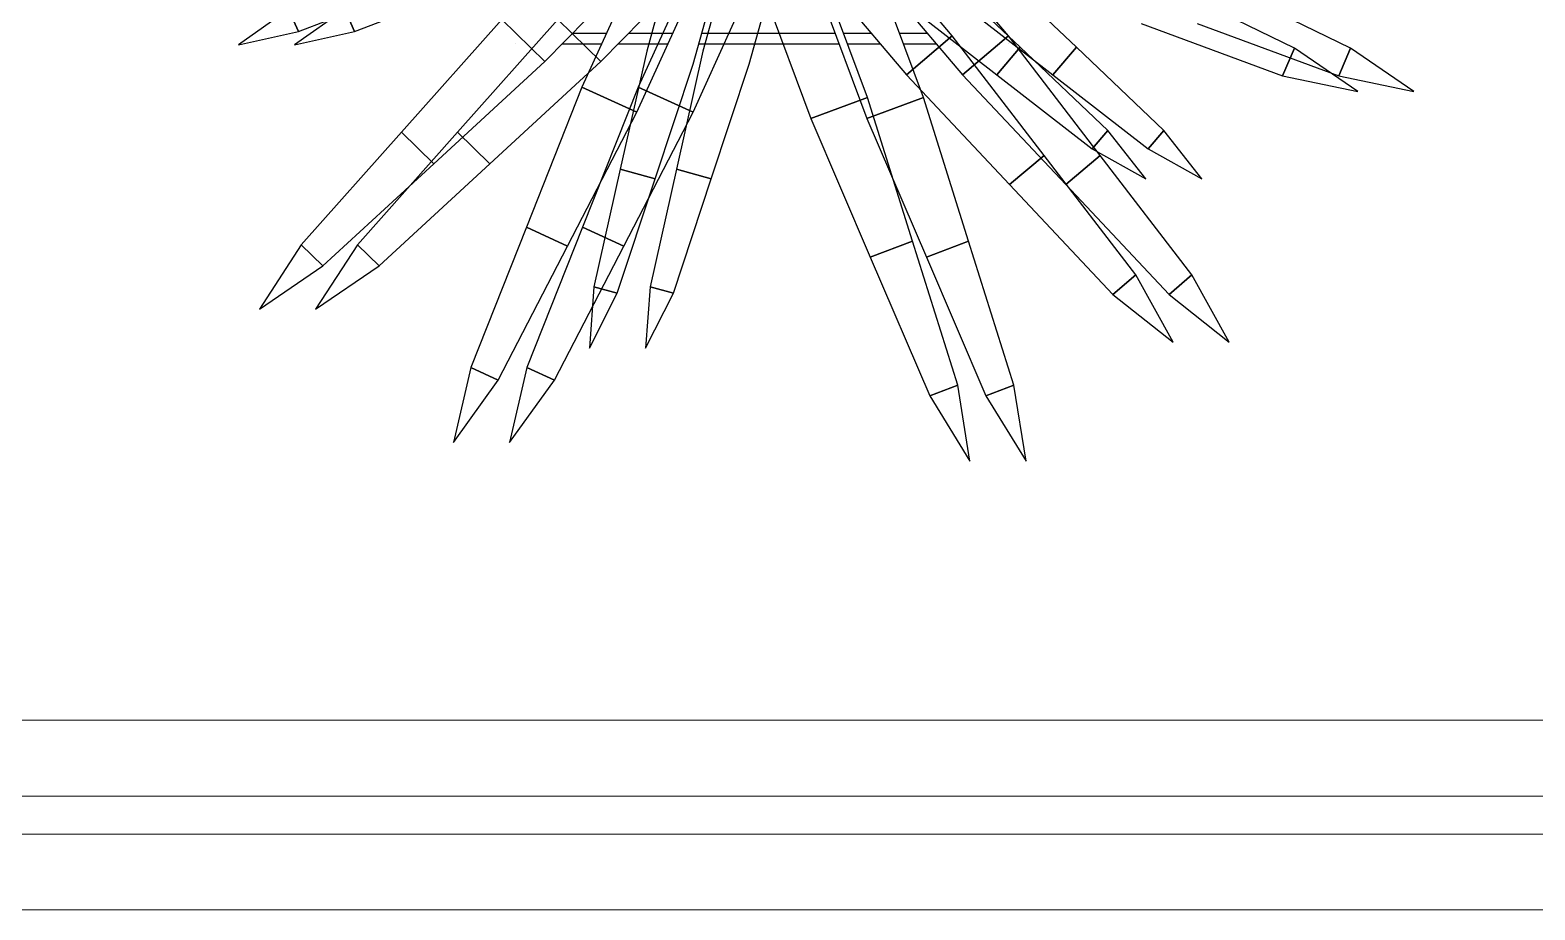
# Model space of a CAD drawing. Header units: inches. Extents: x -250485 to 735580, y -140410 to 288049.
# Drawn here: x 49008.74 to 49048.41, y 21093.4 to 21116.6 of the extents above; entities that cross this region are included whole.
import ezdxf

# ---------------------------------------------------------------- set-up
doc = ezdxf.new("R2010")
doc.units = ezdxf.units.IN
doc.header["$MEASUREMENT"] = 0
doc.layers.get('0').update_dxf_attribs({"lineweight": 0})
doc.layers.add('PEJZAJ', color=7, linetype='Continuous')
doc.layers.add('workingdim', color=252, linetype='Continuous', lineweight=5)

# ---------------------------------------------------------------- blocks, each defined once
blk = doc.blocks.new('BITKI4')
at = {"color": 3}
for p, q in [((0.1478, -0.1433), (0.0809, -0.0644)), ((-0.0399, -0.0743), (-0.062, -0.154)), ((-0.132, -0.1611), (-0.0595, -0.0873)), ((-0.132, -0.1611), (-0.0595, -0.0873)), ((-0.0635, -0.0846), (-0.1064, -0.1787)), ((-0.0301, -0.1629), (-0.008, -0.0832)), ((0.0493, -0.0912), (0.1163, -0.1701)), ((0.0895, -0.1858), (0.0535, -0.0888)), ((0.0895, -0.1858), (0.0535, -0.0888)), ((-0.0687, -0.1958), (-0.0259, -0.1017)), ((0.0147, -0.1032), (0.0507, -0.2001)), ((0.0147, -0.1032), (0.0507, -0.2001)), ((0.1945, -0.1513), (0.1345, -0.0943)), ((-0.3011, -0.1405), (-0.2238, -0.1108)), ((0.3827, -0.1519), (0.2896, -0.1065)), ((0.3827, -0.1519), (0.2896, -0.1065)), ((0.1129, -0.1194), (0.1783, -0.1702)), ((-0.3078, -0.1254), (-0.3423, -0.1497)), ((-0.3011, -0.1405), (-0.3078, -0.1254)), ((-0.3078, -0.1254), (-0.3011, -0.1405)), ((-0.1615, -0.1321), (-0.2303, -0.2095)), ((-0.1615, -0.1321), (-0.2303, -0.2095)), ((-0.1615, -0.1321), (-0.132, -0.1611)), ((-0.132, -0.1611), (-0.1615, -0.1321)), ((-0.1615, -0.1321), (-0.132, -0.1611)), ((-0.132, -0.1611), (-0.1615, -0.1321)), ((-0.3423, -0.1497), (-0.3011, -0.1405)), ((0.1163, -0.1701), (0.1478, -0.1433)), ((0.1478, -0.1433), (0.1163, -0.1701)), ((0.2108, -0.2255), (0.1478, -0.1433)), ((0.2775, -0.135), (0.3746, -0.1709)), ((0.2775, -0.135), (0.3746, -0.1709)), ((-0.3423, -0.1497), (-0.3423, -0.1497)), ((-0.1518, -0.149), (-0.1518, -0.149)), ((-0.1518, -0.149), (-0.1518, -0.149)), ((-0.1518, -0.149), (-0.1518, -0.149)), ((-0.1518, -0.149), (-0.1518, -0.149)), ((-0.062, -0.154), (-0.0801, -0.2349)), ((0.1482, -0.149), (0.1482, -0.149)), ((0.1482, -0.149), (0.1482, -0.149)), ((0.1482, -0.149), (0.1482, -0.149)), ((0.1482, -0.149), (0.1482, -0.149)), ((0.1945, -0.1513), (0.1783, -0.1702)), ((0.1783, -0.1702), (0.1945, -0.1513)), ((0.2546, -0.2084), (0.1945, -0.1513)), ((0.3746, -0.1709), (0.3827, -0.1519)), ((0.3827, -0.1519), (0.3746, -0.1709)), ((0.3746, -0.1709), (0.3827, -0.1519)), ((0.3827, -0.1519), (0.3746, -0.1709)), ((0.4262, -0.1817), (0.3827, -0.1519)), ((0.4262, -0.1817), (0.3827, -0.1519)), ((-0.2082, -0.2312), (-0.132, -0.1611)), ((-0.2082, -0.2312), (-0.132, -0.1611)), ((-0.0562, -0.2415), (-0.0301, -0.1629)), ((0.1163, -0.1701), (0.1872, -0.2455)), ((0.1783, -0.1702), (0.2438, -0.221)), ((0.3746, -0.1709), (0.4262, -0.1817)), ((0.3746, -0.1709), (0.4262, -0.1817)), ((-0.1064, -0.1787), (-0.1445, -0.2749)), ((-0.1064, -0.1787), (-0.0687, -0.1958)), ((-0.0687, -0.1958), (-0.1064, -0.1787)), ((0.0507, -0.2001), (0.0895, -0.1858)), ((0.0895, -0.1858), (0.0507, -0.2001)), ((0.0507, -0.2001), (0.0895, -0.1858)), ((0.0895, -0.1858), (0.0507, -0.2001)), ((0.1205, -0.2845), (0.0895, -0.1858)), ((0.1205, -0.2845), (0.0895, -0.1858)), ((0.4262, -0.1817), (0.4262, -0.1817)), ((0.4262, -0.1817), (0.4262, -0.1817)), ((-0.1163, -0.2878), (-0.0687, -0.1958)), ((0.0507, -0.2001), (0.0915, -0.2953)), ((0.0507, -0.2001), (0.0915, -0.2953)), ((-0.2303, -0.2095), (-0.2991, -0.2869)), ((-0.2303, -0.2095), (-0.2991, -0.2869)), ((-0.2082, -0.2312), (-0.2303, -0.2095)), ((-0.2082, -0.2312), (-0.2303, -0.2095)), ((-0.2303, -0.2095), (-0.2082, -0.2312)), ((-0.2303, -0.2095), (-0.2082, -0.2312)), ((0.2546, -0.2084), (0.2438, -0.221)), ((0.2438, -0.221), (0.2546, -0.2084)), ((0.2806, -0.2416), (0.2546, -0.2084)), ((0.1872, -0.2455), (0.2108, -0.2255)), ((0.2108, -0.2255), (0.1872, -0.2455)), ((0.2738, -0.3076), (0.2108, -0.2255)), ((0.2438, -0.221), (0.2806, -0.2416)), ((-0.2843, -0.3014), (-0.2082, -0.2312)), ((-0.2843, -0.3014), (-0.2082, -0.2312)), ((-0.0801, -0.2349), (-0.0982, -0.3157)), ((-0.0562, -0.2415), (-0.0801, -0.2349)), ((-0.0801, -0.2349), (-0.0562, -0.2415)), ((-0.0822, -0.3201), (-0.0562, -0.2415)), ((0.1872, -0.2455), (0.2581, -0.321)), ((0.2806, -0.2416), (0.2806, -0.2416)), ((-0.1445, -0.2749), (-0.1827, -0.3712)), ((-0.1445, -0.2749), (-0.1163, -0.2878)), ((-0.1163, -0.2878), (-0.1445, -0.2749)), ((-0.2991, -0.2869), (-0.3279, -0.3311)), ((-0.2991, -0.2869), (-0.3279, -0.3311)), ((-0.2991, -0.2869), (-0.2843, -0.3014)), ((-0.2843, -0.3014), (-0.2991, -0.2869)), ((-0.2991, -0.2869), (-0.2843, -0.3014)), ((-0.2843, -0.3014), (-0.2991, -0.2869)), ((-0.1639, -0.3798), (-0.1163, -0.2878)), ((0.1205, -0.2845), (0.0915, -0.2953)), ((0.1205, -0.2845), (0.0915, -0.2953)), ((0.0915, -0.2953), (0.1205, -0.2845)), ((0.0915, -0.2953), (0.1205, -0.2845)), ((0.1516, -0.3833), (0.1205, -0.2845)), ((0.1516, -0.3833), (0.1205, -0.2845)), ((0.0915, -0.2953), (0.1323, -0.3905)), ((0.0915, -0.2953), (0.1323, -0.3905)), ((-0.3279, -0.3311), (-0.2843, -0.3014)), ((-0.3279, -0.3311), (-0.2843, -0.3014)), ((0.2738, -0.3076), (0.2581, -0.321)), ((0.2581, -0.321), (0.2738, -0.3076)), ((0.2994, -0.3537), (0.2738, -0.3076)), ((-0.0982, -0.3157), (-0.1013, -0.3578)), ((-0.1013, -0.3578), (-0.0822, -0.3201)), ((-0.0822, -0.3201), (-0.0982, -0.3157)), ((-0.0982, -0.3157), (-0.0822, -0.3201)), ((0.2581, -0.321), (0.2994, -0.3537)), ((-0.3279, -0.3311), (-0.3279, -0.3311)), ((-0.3279, -0.3311), (-0.3279, -0.3311)), ((-0.1013, -0.3578), (-0.1013, -0.3578)), ((0.2994, -0.3537), (0.2994, -0.3537)), ((-0.1827, -0.3712), (-0.1947, -0.4226)), ((-0.1639, -0.3798), (-0.1827, -0.3712)), ((-0.1827, -0.3712), (-0.1639, -0.3798)), ((-0.1947, -0.4226), (-0.1639, -0.3798)), ((0.1323, -0.3905), (0.1516, -0.3833)), ((0.1516, -0.3833), (0.1323, -0.3905)), ((0.1323, -0.3905), (0.1516, -0.3833)), ((0.1516, -0.3833), (0.1323, -0.3905)), ((0.1323, -0.3905), (0.1599, -0.4354)), ((0.1323, -0.3905), (0.1599, -0.4354)), ((0.1599, -0.4354), (0.1516, -0.3833)), ((0.1599, -0.4354), (0.1516, -0.3833))]:
    blk.add_line(p, q, dxfattribs=at)
at = {"color": 1}
for p, q in [((-0.1128, -0.1415), (-0.0894, -0.1415)), ((-0.0585, -0.1415), (-0.044, -0.1415)), ((-0.0242, -0.1415), (0.0289, -0.1415)), ((0.073, -0.1415), (0.092, -0.1415)), ((-0.1201, -0.149), (-0.0929, -0.149)), ((-0.0606, -0.149), (-0.0474, -0.149)), ((-0.0262, -0.149), (0.0317, -0.149)), ((0.0758, -0.149), (0.0984, -0.149))]:
    blk.add_line(p, q, dxfattribs=at)

msp = doc.modelspace()

# ---------------------------------------------------------------- linework, layer by layer
at = {"layer": 'workingdim', "color": 7, "ltscale": 30}
for p, q in [((48985.252, 21098.404), (49129.252, 21098.404)), ((48985.252, 21096.404), (49129.252, 21096.404)), ((48985.252, 21095.404), (49129.252, 21095.404)), ((48985.252, 21093.404), (49129.252, 21093.404))]:
    msp.add_line(p, q, dxfattribs=at)

# ---------------------------------------------------------------- block references
at = {"layer": 'PEJZAJ', "color": 7, "xscale": 38.40000000002329, "yscale": 38.39999999999418, "zscale": 38.40000000000001}
for p in [(49027.375, 21121.958), (49028.855, 21121.958)]:
    msp.add_blockref('BITKI4', p, dxfattribs=at)

doc.saveas('drawing.dxf')
